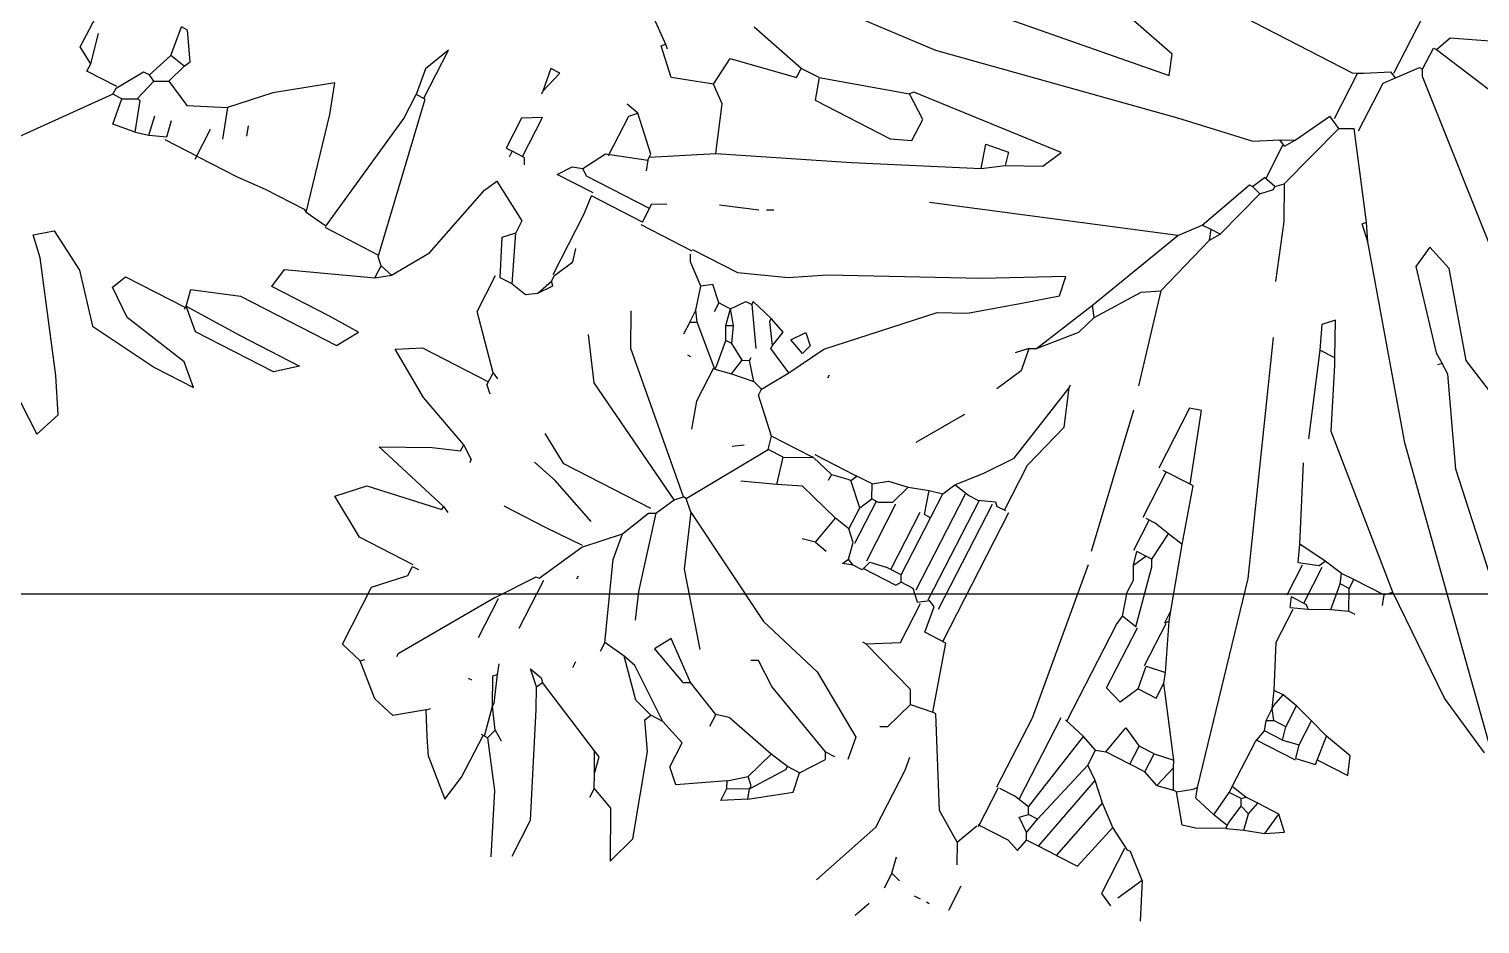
# Model space of a CAD drawing. Header units: metres. Extents: x 1769 to 3632, y 809 to 2652.
# Drawn here: x 2678.6749 to 2679.0131, y 1803.3191 to 1803.5278 of the extents above; entities that cross this region are included whole.
import ezdxf

# ---------------------------------------------------------------- set-up
doc = ezdxf.new("R2010")
doc.units = ezdxf.units.M
doc.header["$LTSCALE"] = 10
doc.layers.add('A-FLOR-LEVL', color=2, linetype='Continuous')
doc.layers.add('L-PLNT', color=66, linetype='Continuous')

# ---------------------------------------------------------------- blocks, each defined once
blk = doc.blocks.new('GARRA DE LEON')
at = {"layer": 'L-PLNT', "color": 65, "linetype": 'Continuous'}
for p, q in [((1272.2293, 333.9823), (1272.3867, 334.0486)), ((1272.1879, 333.9119), (1272.1879, 333.9906)), ((1272.2211, 333.9616), (1272.2293, 333.9823)), ((1272.2169, 333.9326), (1272.2169, 333.9616)), ((1272.2169, 333.9616), (1272.2211, 333.9616)), ((1272.2211, 333.9616), (1272.4322, 333.9243)), ((1272.1921, 333.9078), (1272.2128, 333.9326)), ((1272.2128, 333.9326), (1272.2169, 333.9326)), ((1272.2211, 333.9243), (1272.2169, 333.9326)), ((1272.4115, 333.7587), (1272.2211, 333.9243)), ((1272.1548, 333.8953), (1272.1838, 333.9119)), ((1272.1817, 333.8953), (1272.1921, 333.9078)), ((1272.1921, 333.9078), (1272.1838, 333.9119)), ((1271.9767, 333.8891), (1272.1423, 333.8891)), ((1272.1423, 333.8891), (1272.1548, 333.8953)), ((1272.1486, 333.8912), (1272.1548, 333.8953)), ((1272.1486, 333.8291), (1272.1486, 333.8912)), ((1272.1817, 333.8291), (1272.1817, 333.8953)), ((1271.9353, 333.8084), (1271.8028, 333.8415)), ((1272.1175, 333.7835), (1272.1423, 333.8291)), ((1272.1299, 333.7297), (1272.1589, 333.8208)), ((1272.1589, 333.8208), (1272.1423, 333.8291)), ((1272.1589, 333.8208), (1272.1755, 333.8291)), ((1272.2417, 333.7338), (1272.1755, 333.8291)), ((1271.9436, 333.7835), (1271.9353, 333.8084)), ((1271.6413, 333.7421), (1271.9436, 333.7835)), ((1272.1009, 333.7753), (1272.1175, 333.7835)), ((1272.1092, 333.7711), (1272.1175, 333.7835)), ((1272.0719, 333.7587), (1272.1009, 333.7753)), ((1272.1092, 333.7711), (1272.1009, 333.7753)), ((1272.1072, 333.7256), (1272.1072, 333.7711)), ((1271.6744, 333.68), (1271.9767, 333.7421)), ((1271.9767, 333.7421), (1272.0719, 333.7587)), ((1272.3246, 333.7421), (1272.3204, 333.7131)), ((1272.3577, 333.7297), (1272.3246, 333.7421)), ((1272.0968, 333.709), (1272.1051, 333.7256)), ((1272.1217, 333.7214), (1272.1051, 333.7256)), ((1272.1217, 333.7214), (1272.1299, 333.7297)), ((1272.1299, 333.7297), (1272.1507, 333.6883)), ((1272.2376, 333.7297), (1272.2417, 333.7338)), ((1272.2542, 333.7131), (1272.2376, 333.7297)), ((1272.2542, 333.7131), (1272.2417, 333.7338)), ((1272.4281, 333.6386), (1272.3577, 333.7297)), ((1272.0637, 333.6386), (1272.0927, 333.709)), ((1272.0927, 333.709), (1272.0968, 333.709)), ((1272.1092, 333.7049), (1272.0968, 333.709)), ((1272.1092, 333.7049), (1272.1217, 333.7173)), ((1272.1217, 333.7173), (1272.1217, 333.7214)), ((1272.4074, 333.5144), (1272.2542, 333.7131)), ((1272.3204, 333.7131), (1272.3908, 333.6303)), ((1272.0885, 333.6386), (1272.1092, 333.7049)), ((1272.1507, 333.6883), (1272.1755, 333.6179)), ((1271.397, 333.6593), (1271.6744, 333.68)), ((1271.869, 333.6386), (1271.6744, 333.622)), ((1271.8566, 333.6137), (1271.869, 333.6386)), ((1272.043, 333.6137), (1272.0637, 333.6386)), ((1272.0761, 333.6386), (1272.0637, 333.6386)), ((1272.0803, 333.6262), (1272.0761, 333.6386)), ((1272.0885, 333.6386), (1272.0761, 333.6386)), ((1272.0803, 333.6262), (1272.0885, 333.6386)), ((1272.5772, 333.5682), (1272.4281, 333.6386)), ((1271.5626, 333.5848), (1271.6703, 333.6179)), ((1271.6744, 333.622), (1271.6703, 333.6179)), ((1271.6992, 333.5972), (1271.6703, 333.6179)), ((1272.0554, 333.5433), (1272.0803, 333.6262)), ((1272.3908, 333.6303), (1272.4033, 333.622)), ((1272.4033, 333.622), (1272.3991, 333.6179)), ((1272.4157, 333.6137), (1272.4033, 333.622)), ((1271.5378, 333.5848), (1271.4632, 333.6034)), ((1272.043, 333.6137), (1271.7531, 333.5102)), ((1271.7821, 333.6055), (1271.8111, 333.6096)), ((1271.7904, 333.5765), (1271.7821, 333.6055)), ((1271.8111, 333.6096), (1271.8152, 333.593)), ((1271.8152, 333.593), (1271.8566, 333.6137)), ((1271.9891, 333.4895), (1272.043, 333.6137)), ((1272.2625, 333.6096), (1272.25, 333.5972)), ((1272.2832, 333.5682), (1272.2625, 333.6096)), ((1272.4778, 333.5144), (1272.4157, 333.6137)), ((1271.5378, 333.5723), (1271.5378, 333.5848)), ((1271.5626, 333.5848), (1271.5378, 333.5848)), ((1271.5626, 333.5848), (1271.5709, 333.5578)), ((1271.6992, 333.5682), (1271.6992, 333.5972)), ((1271.7904, 333.5765), (1271.8152, 333.593)), ((1272.25, 333.5972), (1272.2625, 333.5682)), ((1271.3348, 333.5682), (1271.3763, 333.5351)), ((1271.4549, 333.5558), (1271.5378, 333.5723)), ((1271.6454, 333.5102), (1271.7904, 333.5765)), ((1271.6744, 333.5578), (1271.6992, 333.5682)), ((1272.2832, 333.5682), (1272.2625, 333.5682)), ((1272.2625, 333.5682), (1272.2997, 333.4647)), ((1272.2873, 333.5599), (1272.2832, 333.5682)), ((1271.4508, 333.5185), (1271.4549, 333.5558)), ((1271.5709, 333.5578), (1271.6744, 333.5578)), ((1272.3121, 333.2783), (1272.2045, 333.5558)), ((1272.3204, 333.4854), (1272.2873, 333.5599)), ((1271.3721, 333.5309), (1271.3763, 333.5351)), ((1271.4011, 333.5019), (1271.3721, 333.5309)), ((1271.3763, 333.5351), (1271.3804, 333.5309)), ((1271.9974, 333.4771), (1272.0347, 333.5309)), ((1272.0347, 333.5309), (1272.0554, 333.5433)), ((1272.0554, 333.5433), (1272.0844, 333.4274)), ((1271.4508, 333.5185), (1271.4011, 333.5019)), ((1271.4715, 333.5019), (1271.4508, 333.5185)), ((1271.4922, 333.444), (1271.6454, 333.5102)), ((1272.6724, 333.2286), (1272.4074, 333.5144)), ((1272.573, 333.4191), (1272.4778, 333.5144)), ((1271.4922, 333.444), (1271.4715, 333.5019)), ((1271.9436, 333.5061), (1271.8525, 333.4564)), ((1271.9477, 333.4812), (1271.9436, 333.5061)), ((1271.9105, 333.4522), (1271.9477, 333.4812)), ((1271.9519, 333.4108), (1271.9891, 333.4895)), ((1271.9974, 333.4771), (1271.9891, 333.4895)), ((1271.9891, 333.4522), (1271.9974, 333.4771)), ((1272.4778, 333.3446), (1272.3204, 333.4854)), ((1271.2769, 333.444), (1271.2644, 333.444)), ((1271.2644, 333.444), (1271.2686, 333.415)), ((1271.2686, 333.415), (1271.2769, 333.444)), ((1271.3845, 333.444), (1271.368, 333.4481)), ((1271.3763, 333.4357), (1271.3845, 333.444)), ((1271.4218, 333.4067), (1271.3845, 333.444)), ((1271.4218, 333.4025), (1271.4922, 333.444)), ((1271.8525, 333.4564), (1271.6827, 333.3736)), ((1271.8566, 333.4108), (1271.9105, 333.4522)), ((1271.9519, 333.4108), (1271.9891, 333.4522)), ((1271.3763, 333.3818), (1271.3763, 333.4357)), ((1272.1672, 333.4357), (1272.1527, 333.4315)), ((1272.1527, 333.4315), (1272.1527, 333.3487)), ((1272.1962, 333.3487), (1272.1672, 333.4357)), ((1272.3494, 333.3446), (1272.308, 333.4357)), ((1271.1423, 333.4067), (1271.1278, 333.3736)), ((1271.1423, 333.3404), (1271.1423, 333.4067)), ((1271.2686, 333.415), (1271.2686, 333.4108)), ((1271.4218, 333.4025), (1271.4218, 333.4067)), ((1271.5253, 333.3901), (1271.5709, 333.4067)), ((1271.5792, 333.4108), (1271.5874, 333.415)), ((1271.8235, 333.3943), (1271.8566, 333.4108)), ((1271.9436, 333.4067), (1271.9312, 333.3943)), ((1271.9436, 333.4067), (1271.9519, 333.4108)), ((1271.9436, 333.4067), (1271.9477, 333.3777)), ((1271.2831, 333.386), (1271.2603, 333.3736)), ((1271.2831, 333.3321), (1271.2831, 333.386)), ((1271.3721, 333.3818), (1271.4218, 333.3984)), ((1271.4218, 333.3984), (1271.4218, 333.4025)), ((1271.4218, 333.3984), (1271.4259, 333.386)), ((1271.72, 333.2907), (1271.8235, 333.3943)), ((1271.9891, 333.2783), (1272.0098, 333.386)), ((1272.0098, 333.386), (1272.0098, 333.3901)), ((1272.0264, 333.3404), (1272.0098, 333.386)), ((1272.1258, 333.2203), (1272.0927, 333.3984)), ((1271.1278, 333.3736), (1271.1319, 333.3404)), ((1271.2603, 333.3736), (1271.2603, 333.3321)), ((1271.3555, 333.3529), (1271.3721, 333.3818)), ((1271.6827, 333.3736), (1271.6413, 333.3487)), ((1271.9477, 333.3777), (1271.9312, 333.3446)), ((1271.3431, 333.3487), (1271.3555, 333.3529)), ((1271.3638, 333.3466), (1271.3555, 333.3529)), ((1271.4508, 333.3529), (1271.4674, 333.3611)), ((1271.4508, 333.328), (1271.4508, 333.3529)), ((1271.1319, 333.3073), (1271.1319, 333.3404)), ((1271.1443, 333.3404), (1271.1319, 333.3404)), ((1271.1816, 333.1417), (1271.1443, 333.3404)), ((1271.2603, 333.3321), (1271.2686, 333.3321)), ((1271.2851, 333.3321), (1271.2686, 333.3321)), ((1271.2686, 333.3321), (1271.2686, 333.3239)), ((1271.2851, 333.3321), (1271.2893, 333.3239)), ((1271.3307, 333.3321), (1271.3431, 333.3487)), ((1271.3804, 333.3321), (1271.3307, 333.3321)), ((1271.4508, 333.3466), (1271.3638, 333.3466)), ((1271.6413, 333.3487), (1271.5833, 333.3259)), ((1272.0078, 333.2783), (1272.0264, 333.3404)), ((1272.1962, 333.3487), (1272.1589, 333.3487)), ((1272.1631, 333.2866), (1272.1631, 333.3487)), ((1272.2003, 333.3487), (1272.1962, 333.3487)), ((1272.2211, 333.2783), (1272.2003, 333.3487)), ((1272.3577, 333.3239), (1272.3494, 333.3446)), ((1272.3867, 333.3404), (1272.3494, 333.3446)), ((1272.3577, 333.3239), (1272.3825, 333.3321)), ((1272.3825, 333.3321), (1272.3867, 333.3404)), ((1272.4115, 333.3363), (1272.3867, 333.3404)), ((1272.3867, 333.2825), (1272.3867, 333.3321)), ((1272.4157, 333.3239), (1272.4115, 333.3363)), ((1272.4281, 333.3363), (1272.4115, 333.3363)), ((1272.4695, 333.3363), (1272.4281, 333.3363)), ((1272.4281, 333.3239), (1272.4281, 333.3363)), ((1272.4695, 333.3363), (1272.4778, 333.3446)), ((1272.4695, 333.3363), (1272.4736, 333.3239)), ((1272.5938, 333.2576), (1272.4778, 333.3446)), ((1271.4508, 333.328), (1271.3804, 333.328)), ((1271.3825, 333.3032), (1271.3804, 333.328)), ((1271.5212, 333.3239), (1271.4508, 333.3239)), ((1271.5833, 333.3259), (1271.5212, 333.3259)), ((1271.5253, 333.3114), (1271.5212, 333.3197)), ((1272.3639, 333.2825), (1272.3639, 333.3239)), ((1272.4198, 333.2907), (1272.4157, 333.3239)), ((1272.4281, 333.3239), (1272.4157, 333.3239)), ((1272.4405, 333.299), (1272.4281, 333.3239)), ((1271.0367, 333.3073), (1270.9745, 333.2617)), ((1271.0491, 333.27), (1271.0367, 333.3073)), ((1271.1071, 333.1458), (1271.1319, 333.3073)), ((1271.3825, 333.2203), (1271.3825, 333.3032)), ((1271.5502, 333.2907), (1271.5253, 333.3114)), ((1271.5626, 333.299), (1271.5502, 333.2907)), ((1271.5792, 333.2825), (1271.5626, 333.299)), ((1271.5957, 333.2825), (1271.6082, 333.299)), ((1271.6082, 333.299), (1271.6164, 333.299)), ((1271.6454, 333.2949), (1271.6164, 333.3032)), ((1271.6164, 333.3032), (1271.6164, 333.299)), ((1271.6164, 333.299), (1271.6454, 333.2535)), ((1271.6786, 333.2825), (1271.691, 333.299)), ((1271.691, 333.299), (1271.7034, 333.2866)), ((1271.8732, 333.241), (1271.9105, 333.299)), ((1272.4198, 333.2907), (1272.4405, 333.299)), ((1272.4405, 333.299), (1272.4488, 333.299)), ((1270.8462, 333.2825), (1270.8379, 333.2825)), ((1270.842, 333.2452), (1270.8379, 333.2825)), ((1270.8669, 333.2493), (1270.8462, 333.2825)), ((1271.2603, 333.2742), (1271.2686, 333.2907)), ((1271.2686, 333.2907), (1271.3183, 333.2617)), ((1271.5584, 333.2617), (1271.5502, 333.2907)), ((1271.5916, 333.2825), (1271.5792, 333.2825)), ((1271.5792, 333.2825), (1271.5792, 333.27)), ((1271.5957, 333.2825), (1271.5916, 333.2825)), ((1271.5999, 333.2617), (1271.5957, 333.2825)), ((1271.6082, 333.2659), (1271.5957, 333.2825)), ((1271.6661, 333.2866), (1271.6454, 333.2949)), ((1271.6454, 333.2907), (1271.6454, 333.2949)), ((1271.662, 333.2659), (1271.6454, 333.2907)), ((1271.662, 333.2659), (1271.6661, 333.2866)), ((1271.6992, 333.2742), (1271.6786, 333.2825)), ((1271.6951, 333.2452), (1271.72, 333.2907)), ((1271.7034, 333.2866), (1271.6992, 333.2742)), ((1272.1796, 333.2866), (1272.1672, 333.2866)), ((1272.1713, 333.2452), (1272.1713, 333.2866)), ((1272.2003, 333.2825), (1272.1796, 333.2866)), ((1272.1962, 333.2452), (1272.2003, 333.2825)), ((1272.2211, 333.2783), (1272.2003, 333.2825)), ((1272.3743, 333.27), (1272.3701, 333.2825)), ((1272.3908, 333.2825), (1272.3701, 333.2825)), ((1272.395, 333.2783), (1272.3908, 333.2825)), ((1272.395, 333.2783), (1272.4198, 333.2907)), ((1270.9745, 333.2617), (1270.9331, 333.2203)), ((1271.0781, 333.1499), (1271.0491, 333.27)), ((1271.2354, 333.1748), (1271.2603, 333.2742)), ((1271.3183, 333.2617), (1271.3183, 333.2452)), ((1271.397, 333.2452), (1271.3928, 333.2617)), ((1271.5584, 333.2452), (1271.5584, 333.2617)), ((1271.5667, 333.2493), (1271.5584, 333.2617)), ((1271.5999, 333.2617), (1271.6082, 333.2659)), ((1271.6082, 333.2452), (1271.5999, 333.2617)), ((1271.6164, 333.2452), (1271.6082, 333.2659)), ((1271.662, 333.2617), (1271.662, 333.2659)), ((1271.6951, 333.2452), (1271.662, 333.2617)), ((1271.7407, 333.2617), (1271.7407, 333.2659)), ((1271.9643, 333.2452), (1271.9891, 333.2783)), ((1272.0078, 333.2162), (1272.0078, 333.2783)), ((1272.2459, 333.1996), (1272.2211, 333.2783)), ((1272.3743, 333.0216), (1272.3121, 333.2783)), ((1272.3743, 333.27), (1272.395, 333.2783)), ((1272.3784, 333.2245), (1272.3784, 333.27)), ((1270.7385, 333.2038), (1270.7385, 333.2452)), ((1270.8296, 333.2121), (1270.842, 333.2452)), ((1270.8627, 333.241), (1270.842, 333.2452)), ((1270.8627, 333.241), (1270.8669, 333.2493)), ((1271.3059, 333.2328), (1271.3183, 333.2452)), ((1271.3431, 333.1872), (1271.3183, 333.2452)), ((1271.3845, 333.2203), (1271.397, 333.2452)), ((1271.5584, 333.2452), (1271.5667, 333.2493)), ((1271.5584, 333.2452), (1271.5584, 333.2286)), ((1271.6123, 333.2079), (1271.5667, 333.2493)), ((1271.6123, 333.2121), (1271.6082, 333.2452)), ((1271.6164, 333.2452), (1271.6082, 333.2452)), ((1271.6371, 333.2328), (1271.6164, 333.2452)), ((1271.6744, 333.2121), (1271.6951, 333.2452)), ((1271.9394, 333.2162), (1271.9643, 333.2452)), ((1272.1796, 333.2286), (1272.1755, 333.2452)), ((1272.1879, 333.2452), (1272.1755, 333.2452)), ((1272.1796, 333.2286), (1272.1879, 333.2452)), ((1272.1962, 333.2452), (1272.1879, 333.2452)), ((1272.2003, 333.2369), (1272.1962, 333.2452)), ((1272.6683, 333.2203), (1272.5938, 333.2576)), ((1270.7592, 333.1913), (1270.7509, 333.2286)), ((1270.8545, 333.2162), (1270.8627, 333.241)), ((1271.3265, 333.1872), (1271.3059, 333.2328)), ((1271.633, 333.2121), (1271.6371, 333.2328)), ((1271.6371, 333.2328), (1271.6454, 333.2369)), ((1271.6454, 333.2369), (1271.6454, 333.241)), ((1271.662, 333.2162), (1271.6454, 333.2369)), ((1272.1879, 333.2121), (1272.1796, 333.2286)), ((1272.2169, 333.1624), (1272.2003, 333.2369)), ((1270.8006, 333.1789), (1270.8213, 333.2121)), ((1270.8213, 333.2121), (1270.8296, 333.2121)), ((1270.8379, 333.2079), (1270.8296, 333.2121)), ((1270.8296, 333.1789), (1270.8379, 333.2079)), ((1270.8379, 333.2079), (1270.8545, 333.2162)), ((1270.8545, 333.2162), (1270.8876, 333.1996)), ((1270.8876, 333.1996), (1270.9331, 333.2203)), ((1270.9331, 333.2203), (1270.9456, 333.1831)), ((1270.9704, 333.1996), (1270.9663, 333.2121)), ((1271.3763, 333.1913), (1271.3845, 333.2121)), ((1271.3763, 333.1913), (1271.3887, 333.2079)), ((1271.3845, 333.2121), (1271.3845, 333.2203)), ((1271.3887, 333.2079), (1271.3845, 333.2121)), ((1271.5088, 333.1831), (1271.488, 333.2245)), ((1271.5792, 333.2079), (1271.575, 333.2079)), ((1271.6102, 333.2079), (1271.6102, 333.1624)), ((1271.6123, 333.2079), (1271.633, 333.2121)), ((1271.6123, 333.2079), (1271.6123, 333.2121)), ((1271.633, 333.2121), (1271.662, 333.2162)), ((1271.6744, 333.2121), (1271.662, 333.2162)), ((1271.6744, 333.2038), (1271.6744, 333.2121)), ((1271.9312, 333.1996), (1271.9394, 333.2162)), ((1271.9601, 333.2121), (1271.9394, 333.2162)), ((1271.956, 333.0795), (1271.956, 333.2121)), ((1271.9726, 333.2121), (1271.9601, 333.2121)), ((1271.9726, 333.2121), (1271.9933, 333.2203)), ((1271.9747, 333.0754), (1271.9747, 333.2121)), ((1271.9912, 333.0712), (1271.9912, 333.2162)), ((1271.9933, 333.2203), (1271.9974, 333.2162)), ((1272.0098, 333.2162), (1271.9974, 333.2162)), ((1272.014, 333.0381), (1272.014, 333.2162)), ((1272.1879, 333.1955), (1272.1879, 333.2121)), ((1272.1879, 333.1955), (1272.1879, 333.2121)), ((1272.4033, 333.1706), (1272.3784, 333.2245)), ((1270.7592, 333.1913), (1270.7385, 333.2038)), ((1270.7592, 333.181), (1270.7592, 333.1913)), ((1271.3638, 333.1831), (1271.3763, 333.1913)), ((1271.7117, 333.1665), (1271.6744, 333.2038)), ((1271.8898, 333.1872), (1271.9146, 333.1955)), ((1271.9146, 333.1955), (1271.9312, 333.1996)), ((1271.9229, 333.1665), (1271.9146, 333.1955)), ((1271.9312, 333.1665), (1271.9312, 333.1996)), ((1272.1548, 333.005), (1272.1299, 333.2038)), ((1272.1962, 333.1665), (1272.1879, 333.1955)), ((1272.2459, 333.1831), (1272.2459, 333.1996)), ((1272.25, 333.1872), (1272.2459, 333.1996)), ((1270.8006, 333.181), (1270.7592, 333.181)), ((1270.8006, 333.1748), (1270.8006, 333.1789)), ((1270.8006, 333.1706), (1270.8006, 333.1748)), ((1270.813, 333.1706), (1270.8296, 333.1789)), ((1270.8337, 333.1789), (1270.8296, 333.1789)), ((1270.8462, 333.1417), (1270.8337, 333.1789)), ((1270.8834, 333.1541), (1270.8793, 333.1748)), ((1270.9269, 333.1458), (1270.9269, 333.1872)), ((1271.2064, 333.1292), (1271.2354, 333.1748)), ((1271.3203, 333.1375), (1271.3203, 333.1872)), ((1271.3431, 333.1872), (1271.3265, 333.1872)), ((1271.3431, 333.1872), (1271.3638, 333.1831)), ((1271.488, 333.1251), (1271.4549, 333.1748)), ((1271.6496, 333.0505), (1271.5088, 333.1831)), ((1271.8484, 333.1706), (1271.8649, 333.1831)), ((1271.8649, 333.1831), (1271.8898, 333.1872)), ((1271.8815, 333.1624), (1271.8898, 333.1872)), ((1272.2459, 333.1831), (1272.25, 333.1872)), ((1272.248, 333.1251), (1272.248, 333.1831)), ((1272.2749, 333.1292), (1272.25, 333.1872)), ((1270.8006, 333.1706), (1270.6101, 332.9304)), ((1270.813, 333.1706), (1270.8006, 333.1706)), ((1270.8172, 333.1375), (1270.813, 333.1706)), ((1270.8627, 333.1458), (1270.8586, 333.1706)), ((1270.8627, 333.1458), (1270.8834, 333.1541)), ((1271.6102, 333.1624), (1271.6206, 333.1292)), ((1271.7158, 333.1499), (1271.7117, 333.1665)), ((1271.7655, 333.1665), (1271.7117, 333.1665)), ((1271.7365, 333.1499), (1271.7696, 333.1665)), ((1271.7696, 333.1665), (1271.7655, 333.1665)), ((1271.7696, 333.1706), (1271.8235, 333.1706)), ((1271.7986, 333.1582), (1271.7696, 333.1665)), ((1271.7986, 333.1582), (1271.8194, 333.1624)), ((1271.7986, 333.1582), (1271.7986, 333.1499)), ((1271.8194, 333.1624), (1271.8235, 333.1624)), ((1271.8235, 333.1624), (1271.8276, 333.1706)), ((1271.8235, 333.1706), (1271.8276, 333.1706)), ((1271.8484, 333.1375), (1271.8235, 333.1624)), ((1271.8484, 333.1706), (1271.8276, 333.1706)), ((1271.8566, 333.1541), (1271.8484, 333.1706)), ((1271.8484, 333.1375), (1271.8566, 333.1541)), ((1271.8649, 333.1541), (1271.8566, 333.1541)), ((1271.8628, 333.0961), (1271.8628, 333.1541)), ((1271.8649, 333.1541), (1271.8815, 333.1624)), ((1271.8856, 333.0837), (1271.8856, 333.1624)), ((1271.9167, 333.0878), (1271.9167, 333.1665)), ((1271.9312, 333.1665), (1271.9229, 333.1665)), ((1271.9312, 333.0878), (1271.9312, 333.1665)), ((1272.1941, 333.1541), (1272.1962, 333.1665)), ((1272.1941, 333.0216), (1272.1941, 333.1541)), ((1272.2169, 333.1624), (1272.1962, 333.1665)), ((1272.219, 333.0795), (1272.219, 333.1624)), ((1272.4115, 333.1499), (1272.4033, 333.1706)), ((1272.4157, 333.1706), (1272.4033, 333.1706)), ((1272.4115, 333.1541), (1272.4157, 333.1706)), ((1272.4115, 333.1499), (1272.4115, 333.1541)), ((1272.4364, 333.1665), (1272.4157, 333.1706)), ((1272.4364, 333.1375), (1272.4364, 333.1665)), ((1272.4612, 333.1582), (1272.4364, 333.1665)), ((1272.4861, 333.1499), (1272.4612, 333.1582)), ((1272.4612, 333.1251), (1272.4612, 333.1582)), ((1270.8462, 333.1417), (1270.8172, 333.1375)), ((1270.8462, 333.1417), (1270.8627, 333.1458)), ((1270.929, 333.1499), (1270.8834, 333.1499)), ((1270.929, 333.1499), (1270.9828, 333.1499)), ((1270.9828, 333.1499), (1271.0201, 333.152)), ((1271.0201, 333.152), (1271.0739, 333.152)), ((1271.0739, 333.152), (1271.0781, 333.1499)), ((1271.1071, 333.1458), (1271.0781, 333.1499)), ((1271.1816, 333.1437), (1271.1071, 333.1437)), ((1271.1899, 333.1334), (1271.1816, 333.1417)), ((1271.3721, 333.0795), (1271.3203, 333.1375)), ((1271.6537, 333.0505), (1271.7158, 333.1499)), ((1271.6744, 333.1334), (1271.6868, 333.1417)), ((1271.7365, 333.1499), (1271.7158, 333.1499)), ((1271.7448, 333.1168), (1271.7365, 333.1499)), ((1271.8484, 333.1085), (1271.8484, 333.1375)), ((1272.4115, 333.1334), (1272.4115, 333.1499)), ((1272.4198, 333.1375), (1272.4115, 333.1499)), ((1272.4115, 333.1334), (1272.4198, 333.1375)), ((1272.4364, 333.1375), (1272.4198, 333.1375)), ((1272.4405, 333.1209), (1272.4364, 333.1375)), ((1272.5234, 333.1417), (1272.4861, 333.1499)), ((1272.4902, 333.1127), (1272.4861, 333.1499)), ((1272.5316, 333.1189), (1272.5234, 333.1417)), ((1271.1899, 333.1168), (1271.1899, 333.1334)), ((1271.2064, 333.1292), (1271.1899, 333.1334)), ((1271.1899, 333.1168), (1271.2064, 333.1292)), ((1271.6413, 333.0423), (1271.488, 333.1251)), ((1271.7738, 333.1292), (1271.7448, 333.1168)), ((1271.8276, 333.1127), (1271.7738, 333.1292)), ((1272.25, 333.1251), (1272.2749, 333.1292)), ((1272.2542, 333.0961), (1272.25, 333.1251)), ((1272.279, 333.1168), (1272.2749, 333.1292)), ((1272.4157, 333.1209), (1272.4115, 333.1334)), ((1272.4115, 333.1044), (1272.4157, 333.1209)), ((1272.4405, 333.1209), (1272.4157, 333.1209)), ((1272.4405, 333.1209), (1272.4612, 333.1251)), ((1272.4654, 333.1085), (1272.4612, 333.1251)), ((1272.4902, 333.1189), (1272.5316, 333.1189)), ((1271.0864, 333.0754), (1271.1899, 333.1168)), ((1271.7448, 333.1168), (1271.7034, 333.1002)), ((1271.8194, 333.0754), (1271.8276, 333.1127)), ((1271.8484, 333.1085), (1271.8276, 333.1127)), ((1271.8608, 333.0961), (1271.8484, 333.1085)), ((1272.3329, 333.0381), (1272.279, 333.1168)), ((1272.279, 333.0961), (1272.279, 333.1168)), ((1272.4115, 333.1064), (1272.4654, 333.1064)), ((1272.4115, 333.0423), (1272.4115, 333.1044)), ((1272.4654, 333.1085), (1272.4902, 333.1127)), ((1271.8649, 333.0754), (1271.8608, 333.0961)), ((1271.8856, 333.0712), (1271.8898, 333.0837)), ((1271.8898, 333.0837), (1271.9105, 333.0878)), ((1271.9312, 333.0878), (1271.9105, 333.0878)), ((1271.9353, 333.0795), (1271.9312, 333.0878)), ((1272.2542, 333.0961), (1272.2417, 333.0712)), ((1272.2542, 333.0961), (1272.279, 333.0961)), ((1271.0822, 333.0495), (1271.0864, 333.0754)), ((1271.252, 333.0505), (1271.281, 333.0671)), ((1271.281, 333.0671), (1271.3721, 333.0671)), ((1271.3721, 333.063), (1271.3721, 333.0795)), ((1271.3721, 333.0795), (1271.3804, 333.0754)), ((1271.8194, 333.0754), (1271.8028, 333.0712)), ((1271.8194, 333.0754), (1271.8359, 333.0712)), ((1271.8608, 333.0671), (1271.8649, 333.0754)), ((1271.8732, 333.0712), (1271.8608, 333.0671)), ((1271.8732, 333.0712), (1271.8649, 333.0754)), ((1271.8856, 333.0712), (1271.8732, 333.0712)), ((1271.8856, 333.0733), (1271.9312, 333.0733)), ((1271.9312, 333.0733), (1271.9353, 333.0795)), ((1271.9519, 333.0795), (1271.9353, 333.0795)), ((1271.9643, 333.0671), (1271.9519, 333.0795)), ((1271.9643, 333.0671), (1271.9767, 333.0754)), ((1271.9684, 333.0133), (1271.9684, 333.0671)), ((1271.985, 333.0712), (1271.9767, 333.0754)), ((1271.9891, 333.0381), (1271.985, 333.0712)), ((1272.2417, 333.0712), (1272.219, 333.0795)), ((1271.1609, 333.0495), (1271.0822, 333.0495)), ((1271.2023, 333.0485), (1271.1609, 333.0495)), ((1271.1857, 333.0216), (1271.2023, 333.0485)), ((1271.31, 333.0133), (1271.252, 333.0505)), ((1271.3721, 333.063), (1271.3804, 333.0547)), ((1271.6413, 333.0423), (1271.6496, 333.0505)), ((1271.6537, 333.0505), (1271.6496, 333.0505)), ((1271.6661, 333.0381), (1271.6537, 333.0505)), ((1271.5005, 333.0195), (1271.4632, 333.0423)), ((1271.6288, 333.0174), (1271.6413, 333.0423)), ((1271.6661, 333.0381), (1271.8069, 332.9594)), ((1271.6661, 333.0381), (1271.691, 332.9719)), ((1272.0181, 333.0381), (1271.9891, 333.0381)), ((1272.043, 332.9553), (1272.0181, 333.0381)), ((1272.2542, 333.0091), (1272.2625, 333.0464)), ((1272.2625, 333.0464), (1272.2873, 333.034)), ((1272.2873, 333.0091), (1272.2873, 333.034)), ((1272.308, 333.034), (1272.2873, 333.034)), ((1272.308, 333.034), (1272.3329, 333.0381)), ((1272.308, 333.0091), (1272.308, 333.034)), ((1272.3287, 333.0009), (1272.337, 333.0298)), ((1272.337, 333.0298), (1272.3329, 333.0381)), ((1272.3494, 333.005), (1272.337, 333.0298)), ((1272.4074, 333.0009), (1272.4115, 333.034)), ((1272.4322, 333.0381), (1272.4115, 333.0423)), ((1272.4115, 333.0381), (1272.4115, 333.0423)), ((1272.4115, 333.034), (1272.4115, 333.0381)), ((1272.4281, 333.034), (1272.4115, 333.034)), ((1272.4281, 333.034), (1272.4322, 333.0381)), ((1272.4322, 333.0257), (1272.4281, 333.034)), ((1272.4488, 333.0381), (1272.4322, 333.0381)), ((1272.4447, 333.0216), (1272.4488, 333.0381)), ((1272.4778, 333.0381), (1272.4488, 333.0381)), ((1272.4736, 333.0091), (1272.4778, 333.0381)), ((1272.4944, 333.0216), (1272.4778, 333.0381)), ((1270.9953, 333.0009), (1271.0532, 333.0216)), ((1271.0532, 333.0216), (1271.1857, 333.0216)), ((1271.3804, 332.9843), (1271.31, 333.0133)), ((1271.6206, 333.0195), (1271.5005, 333.0195)), ((1271.604, 332.976), (1271.6206, 333.0133)), ((1271.6206, 333.0133), (1271.6288, 333.0174)), ((1271.6288, 333.0174), (1271.6537, 332.9222)), ((1271.9312, 332.9926), (1271.9684, 333.0133)), ((1272.1858, 332.9097), (1272.1858, 333.0216)), ((1272.2211, 333.0133), (1272.1921, 333.0216)), ((1272.2003, 332.9056), (1272.2211, 333.0133)), ((1272.2417, 333.005), (1272.2211, 333.0133)), ((1272.3536, 333.005), (1272.3701, 333.0174)), ((1272.3701, 333.0174), (1272.3743, 333.0216)), ((1272.3784, 333.0091), (1272.3743, 333.0216)), ((1272.4281, 333.0009), (1272.4322, 333.0257)), ((1272.4447, 333.0216), (1272.4322, 333.0257)), ((1272.4488, 333.0009), (1272.4447, 333.0216)), ((1272.4736, 333.0091), (1272.4944, 333.0216)), ((1270.9994, 332.9801), (1270.9953, 333.0009)), ((1271.5005, 332.9967), (1271.4674, 333.005)), ((1271.5626, 332.9719), (1271.5005, 332.9967)), ((1272.1548, 332.9097), (1272.1548, 333.005)), ((1272.2417, 333.005), (1272.2542, 333.0091)), ((1272.2417, 332.9843), (1272.2417, 333.005)), ((1272.2873, 333.0091), (1272.2542, 333.0091)), ((1272.308, 333.0091), (1272.2873, 333.0091)), ((1272.3287, 333.0009), (1272.308, 333.0091)), ((1272.3287, 333.0009), (1272.3494, 333.005)), ((1272.3536, 333.005), (1272.3494, 333.005)), ((1272.3784, 332.9719), (1272.3536, 333.005)), ((1272.4074, 333.0009), (1272.3784, 333.0091)), ((1272.4281, 332.9967), (1272.4074, 333.0009)), ((1272.4281, 332.9926), (1272.4488, 333.0009)), ((1272.4281, 332.9967), (1272.4281, 333.0009)), ((1272.4281, 332.9926), (1272.4281, 332.9967)), ((1272.4488, 333.0009), (1272.4736, 333.0091)), ((1270.7923, 332.9719), (1270.813, 332.9884)), ((1270.813, 332.9884), (1270.8627, 332.9594)), ((1270.9083, 332.9594), (1270.9166, 332.9781)), ((1270.9166, 332.9781), (1270.9994, 332.9781)), ((1270.9994, 332.9801), (1271.0739, 332.9781)), ((1271.0242, 332.9574), (1270.9994, 332.9801)), ((1270.9994, 332.976), (1270.9994, 332.9801)), ((1271.0739, 332.9781), (1271.1568, 332.9781)), ((1271.1568, 332.9781), (1271.1319, 332.9574)), ((1271.3473, 332.9636), (1271.3804, 332.976)), ((1271.3804, 332.9843), (1271.397, 332.9719)), ((1271.3804, 332.976), (1271.3804, 332.9843)), ((1271.5667, 332.9387), (1271.604, 332.976)), ((1271.6082, 332.9429), (1271.604, 332.976)), ((1271.9312, 332.9926), (1271.927, 332.9926)), ((1272.0057, 332.9677), (1271.9312, 332.9926)), ((1272.2169, 332.8973), (1272.2417, 332.9843)), ((1272.2583, 332.9719), (1272.2417, 332.9843)), ((1272.395, 332.976), (1272.3784, 332.9719)), ((1272.4281, 332.9926), (1272.395, 332.976)), ((1270.813, 332.9512), (1270.7923, 332.9719)), ((1270.8627, 332.9594), (1270.9083, 332.9056)), ((1270.9414, 332.9346), (1270.9083, 332.9594)), ((1271.2893, 332.9346), (1271.3473, 332.9636)), ((1271.397, 332.9719), (1271.397, 332.9677)), ((1271.691, 332.9719), (1271.7531, 332.8932)), ((1271.8069, 332.9594), (1271.8939, 332.9346)), ((1272.014, 332.9512), (1272.0057, 332.9677)), ((1272.2335, 332.8683), (1272.2583, 332.9719)), ((1272.279, 332.9512), (1272.2583, 332.9719)), ((1270.8959, 332.8311), (1270.813, 332.9512)), ((1271.1319, 332.9574), (1271.0242, 332.9574)), ((1271.5667, 332.9408), (1271.517, 332.9398)), ((1271.6454, 332.8476), (1271.6082, 332.9429)), ((1272.014, 332.9512), (1272.0015, 332.9139)), ((1272.014, 332.9512), (1272.043, 332.9553)), ((1272.0471, 332.9553), (1272.043, 332.9553)), ((1272.1051, 332.8518), (1272.0471, 332.9553)), ((1272.2583, 332.8683), (1272.279, 332.9512)), ((1272.3039, 332.9304), (1272.279, 332.9512)), ((1271.0284, 332.918), (1270.9414, 332.9346)), ((1271.3928, 332.9056), (1271.2893, 332.9346)), ((1271.517, 332.9398), (1271.4591, 332.9398)), ((1271.5378, 332.8808), (1271.5667, 332.9387)), ((1271.6537, 332.9222), (1271.6661, 332.889)), ((1271.8939, 332.9346), (1271.9726, 332.8849)), ((1272.2873, 332.8683), (1272.3039, 332.9304)), ((1272.3329, 332.9139), (1272.3039, 332.9304)), ((1270.9083, 332.9056), (1270.9994, 332.8953)), ((1271.0532, 332.8953), (1271.0284, 332.918)), ((1271.3928, 332.9015), (1271.3928, 332.9056)), ((1271.3928, 332.9056), (1271.4011, 332.9015)), ((1271.5792, 332.9015), (1271.5792, 332.9056)), ((1271.8235, 332.9139), (1271.8152, 332.9097)), ((1271.8525, 332.8932), (1271.8235, 332.9139)), ((1272.0015, 332.9139), (1271.9933, 332.9097)), ((1272.1568, 332.8559), (1272.1568, 332.9097)), ((1272.1796, 332.9097), (1272.1589, 332.9097)), ((1272.2003, 332.9056), (1272.1796, 332.9097)), ((1272.2045, 332.8973), (1272.2003, 332.9056)), ((1272.3287, 332.9139), (1272.3287, 332.8518)), ((1272.337, 332.9139), (1272.3329, 332.9139)), ((1272.366, 332.889), (1272.337, 332.9139)), ((1270.9994, 332.8953), (1271.0532, 332.8953)), ((1271.2976, 332.8849), (1271.3928, 332.9015)), ((1271.7158, 332.889), (1271.7034, 332.8683)), ((1271.7614, 332.8518), (1271.7158, 332.889)), ((1271.9477, 332.8518), (1271.8525, 332.8932)), ((1272.0451, 332.8766), (1272.043, 332.8932)), ((1272.1962, 332.889), (1272.2045, 332.8973)), ((1272.2128, 332.8766), (1272.1962, 332.889)), ((1272.2169, 332.8973), (1272.2045, 332.8973)), ((1272.2128, 332.8766), (1272.2169, 332.8973)), ((1272.366, 332.889), (1272.3494, 332.8559)), ((1272.366, 332.889), (1272.3867, 332.8435)), ((1271.2686, 332.8559), (1271.2976, 332.8849)), ((1271.5005, 332.8352), (1271.5336, 332.8808)), ((1271.5336, 332.8808), (1271.5378, 332.8808)), ((1271.5439, 332.8808), (1271.5439, 332.8145)), ((1271.9726, 332.8849), (1271.9767, 332.8559)), ((1272.0451, 332.7979), (1272.0451, 332.8766)), ((1272.2169, 332.8683), (1272.2128, 332.8766)), ((1271.3183, 332.8248), (1271.2686, 332.8559)), ((1271.7034, 332.8683), (1271.7531, 332.8476)), ((1271.7531, 332.8476), (1271.7614, 332.8518)), ((1271.8069, 332.8311), (1271.7614, 332.8518)), ((1271.9519, 332.8435), (1271.9477, 332.8518)), ((1271.9477, 332.8518), (1271.9601, 332.8518)), ((1272.1424, 332.8269), (1272.1051, 332.8518)), ((1272.1424, 332.8269), (1272.1548, 332.8559)), ((1272.1548, 332.858), (1272.1962, 332.858)), ((1272.1962, 332.858), (1272.2128, 332.8518)), ((1272.2128, 332.8518), (1272.2169, 332.8683)), ((1272.2335, 332.8683), (1272.2169, 332.8683)), ((1272.2583, 332.8683), (1272.2335, 332.8683)), ((1272.2583, 332.8683), (1272.2873, 332.8683)), ((1272.3287, 332.8518), (1272.3453, 332.8435)), ((1271.5005, 332.8352), (1271.4259, 332.7192)), ((1271.5046, 332.8352), (1271.5046, 332.7814)), ((1271.6744, 332.8435), (1271.6454, 332.8476)), ((1271.6454, 332.8476), (1271.6454, 332.8352)), ((1271.691, 332.8393), (1271.6744, 332.8435)), ((1271.7117, 332.8021), (1271.6744, 332.8435)), ((1271.7531, 332.7938), (1271.691, 332.8393)), ((1271.8235, 332.8352), (1271.8069, 332.8311)), ((1271.8898, 332.8186), (1271.8235, 332.8352)), ((1271.9312, 332.8145), (1271.9519, 332.8435)), ((1270.9207, 332.7896), (1270.8959, 332.8311)), ((1271.3928, 332.8248), (1271.3183, 332.8248)), ((1271.3928, 332.8104), (1271.3928, 332.8228)), ((1271.3928, 332.8228), (1271.4011, 332.8228)), ((1271.8069, 332.8311), (1271.8069, 332.8145)), ((1271.8773, 332.7814), (1271.8898, 332.8186)), ((1271.9146, 332.8145), (1271.8898, 332.8186)), ((1272.1424, 332.8269), (1272.1548, 332.8021)), ((1270.8337, 332.8104), (1270.9083, 332.7565)), ((1271.3597, 332.7772), (1271.3928, 332.8104)), ((1271.6247, 332.8021), (1271.6247, 332.8104)), ((1271.7365, 332.7938), (1271.7117, 332.8021)), ((1271.8856, 332.7689), (1271.9146, 332.8104)), ((1271.9312, 332.8145), (1271.9146, 332.8145)), ((1271.9146, 332.8104), (1271.9146, 332.8145)), ((1271.9353, 332.7896), (1271.9312, 332.8145)), ((1272.0098, 332.7068), (1272.0451, 332.7979)), ((1270.9083, 332.7565), (1270.9207, 332.7896)), ((1271.7324, 332.7855), (1271.7365, 332.7938)), ((1271.7531, 332.7524), (1271.7324, 332.7855)), ((1271.7531, 332.7938), (1271.7365, 332.7938)), ((1271.7862, 332.7814), (1271.7531, 332.7938)), ((1271.7862, 332.7482), (1271.7862, 332.7814)), ((1271.8566, 332.7648), (1271.8773, 332.7814)), ((1271.8856, 332.7731), (1271.8773, 332.7814)), ((1271.8898, 332.7565), (1271.9353, 332.7896)), ((1272.1713, 332.7482), (1272.1713, 332.7814)), ((1271.3597, 332.6985), (1271.3597, 332.7772)), ((1271.546, 332.7524), (1271.5419, 332.7648)), ((1271.5957, 332.7607), (1271.5792, 332.7772)), ((1271.5792, 332.7772), (1271.5957, 332.7731)), ((1271.5957, 332.7731), (1271.5999, 332.7689)), ((1271.5957, 332.7607), (1271.5999, 332.7689)), ((1271.6951, 332.7234), (1271.5999, 332.7689)), ((1271.8566, 332.7648), (1271.8028, 332.7317)), ((1271.8608, 332.7565), (1271.8566, 332.7648)), ((1271.8608, 332.7565), (1271.8856, 332.7689)), ((1271.8856, 332.7689), (1271.8856, 332.7731)), ((1271.8898, 332.7565), (1271.8856, 332.7689)), ((1272.0885, 332.7565), (1272.0844, 332.7772)), ((1271.5419, 332.7482), (1271.546, 332.7524)), ((1271.5584, 332.7151), (1271.5419, 332.7482)), ((1271.5584, 332.7192), (1271.546, 332.7524)), ((1271.6082, 332.7358), (1271.5957, 332.7607)), ((1271.7862, 332.6488), (1271.7531, 332.7524)), ((1271.8028, 332.7317), (1271.7862, 332.7482)), ((1271.8898, 332.7565), (1271.8608, 332.74)), ((1271.8608, 332.74), (1271.8608, 332.7565)), ((1272.0885, 332.7565), (1272.1009, 332.7524)), ((1272.0885, 332.7565), (1272.0885, 332.7358)), ((1272.1341, 332.7441), (1272.1258, 332.7441)), ((1272.1465, 332.7441), (1272.1424, 332.7441)), ((1271.5212, 332.7317), (1271.517, 332.7317)), ((1271.6641, 332.6116), (1271.6082, 332.7358)), ((1271.4259, 332.7192), (1271.4259, 332.7151)), ((1271.5584, 332.7151), (1271.5584, 332.7192)), ((1271.5667, 332.6778), (1271.5584, 332.7151)), ((1271.575, 332.6903), (1271.5584, 332.7151)), ((1271.7076, 332.6985), (1271.6951, 332.7234)), ((1271.7034, 332.7192), (1271.6951, 332.7234)), ((1271.7076, 332.6985), (1271.7034, 332.7192)), ((1272.0719, 332.6903), (1272.0803, 332.711)), ((1271.3887, 332.6903), (1271.3597, 332.6985)), ((1271.3887, 332.6903), (1271.3928, 332.6944)), ((1271.7158, 332.682), (1271.7076, 332.6985)), ((1271.4259, 332.6571), (1271.3887, 332.6903)), ((1271.488, 332.6737), (1271.4549, 332.6488)), ((1271.488, 332.6737), (1271.4922, 332.6778)), ((1271.5046, 332.6447), (1271.488, 332.6737)), ((1271.5667, 332.6778), (1271.5626, 332.6778)), ((1271.5647, 332.6199), (1271.5647, 332.6778)), ((1271.5709, 332.6778), (1271.5667, 332.6778)), ((1271.5709, 332.6778), (1271.575, 332.6903)), ((1271.5709, 332.6778), (1271.6082, 332.624)), ((1271.575, 332.6903), (1271.5874, 332.682)), ((1271.7158, 332.682), (1271.7448, 332.6696)), ((1271.7158, 332.682), (1271.7158, 332.6696)), ((1271.4549, 332.6488), (1271.4259, 332.6571)), ((1271.7448, 332.6696), (1271.7738, 332.6116)), ((1271.517, 332.624), (1271.5046, 332.6447)), ((1271.517, 332.624), (1271.5046, 332.6447)), ((1271.7738, 332.6116), (1271.7862, 332.6488)), ((1271.517, 332.624), (1271.5584, 332.5867)), ((1271.5584, 332.5867), (1271.5647, 332.6199)), ((1271.6082, 332.624), (1271.6413, 332.5495)), ((1271.6641, 332.5619), (1271.6641, 332.6116))]:
    blk.add_line(p, q, dxfattribs=at)

msp = doc.modelspace()

# ---------------------------------------------------------------- linework, layer by layer
at = {"layer": 'A-FLOR-LEVL', "ltscale": 0.01}
msp.add_lwpolyline([(2680.1167, 1801.69611), (2678.61672, 1801.69611), (2678.61672, 1803.39612), (2680.1167, 1803.39612)], close=True, dxfattribs=at)

# ---------------------------------------------------------------- block references
at = {"layer": 'L-PLNT', "xscale": 0.1898607951434572, "yscale": 0.1898607951434572, "zscale": 0.1898607951434572, "rotation": 332.8153662818421}
msp.add_blockref('GARRA DE LEON', (2435.17165, 1857.47277), dxfattribs=at)

doc.saveas('drawing.dxf')
